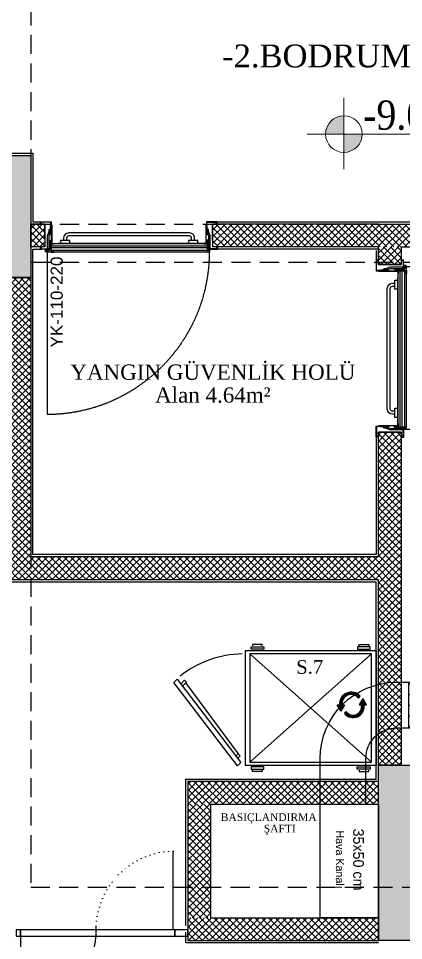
# Model space of a CAD drawing. Header units: millimetres. Extents: x -29311 to -3405, y 28913 to 42880.
# Drawn here: x -16569 to -16317, y 39848 to 40453 of the extents above; entities that cross this region are included whole.
import ezdxf
from ezdxf.enums import TextEntityAlignment as Align

# ---------------------------------------------------------------- set-up
doc = ezdxf.new("R2010")
doc.units = ezdxf.units.MM
doc.linetypes.add('ACAD_ISO07W100', pattern=[3, 0, -3])
doc.linetypes.add('HIDDEN', pattern=[0.375, 0.25, -0.125])
for name, color, linetype in [('1.2 mm sac', 7, 'Continuous'), ('A-BA', 1, 'Continuous'), ('A-BA-HIDDEN', 136, 'HIDDEN'), ('A-DOSEME-TARAMA', 251, 'Continuous'), ('A-DUVAR', 53, 'Continuous'), ('A-DUVAR-ALCIPAN', 9, 'Continuous'), ('A-DUVAR-TARAMA', 251, 'Continuous'), ('A-KAPI', 214, 'Continuous'), ('A-KAPI-AHSAP', 245, 'Continuous'), ('A-KAPI-AKSESUAR', 206, 'Continuous'), ('A-KAPI-METAL', 84, 'Continuous'), ('A-KAPI-PROFIL', 206, 'Continuous'), ('A-MERDIVEN', 125, 'Continuous'), ('A-MK-HVAC-TEMIZ', 140, 'Continuous'), ('A-SIVA-IC', 97, 'Continuous'), ('A-YALITIM-ISI', 251, 'BATTING'), ('A-YAZI', 136, 'Continuous'), ('level', 10, 'Continuous'), ('T-VANA', 2, 'Continuous'), ('yazı1', 7, 'Continuous')]:
    doc.layers.add(name, color=color, linetype=linetype)
for name, color, linetype, lineweight in [('acilis-yonu', 222, 'ACAD_ISO07W100', 15), ('GRC-Ekipman', 4, 'Continuous', 25), ('kot-plan', 93, 'Continuous', 20), ('tarama-betonarme', 252, 'Continuous', 13)]:
    doc.layers.add(name, color=color, linetype=linetype, lineweight=lineweight)
doc.styles.add('GEO- BAYRAKTAR FİNAL PROJE 140518$0$Standard', font='arial.ttf')
doc.styles.add('HA_SMART', font='')
doc.styles.add('malznot', font='times.ttf', dxfattribs={"width": 0.9})
doc.styles.get("Standard").update_dxf_attribs({"font": 'arial.ttf'})
doc.styles.add('YAZ', font='times.ttf', dxfattribs={"height": 0.12})
doc.styles.add('YAZ-50', font='times.ttf', dxfattribs={"width": 0.9})
doc.styles.get('HA_SMART').set_extended_font_data('Sakkal Majalla')
doc.linetypes.add('BATTING', pattern='A,0.00254,-2.54,[134,ltypeshp.shx,S=2.54,R=0,X=-2.54,Y=0],-5.08,[134,ltypeshp.shx,S=2.54,R=180,X=2.54,Y=0],-2.54', length=10.16254)
pattern_1 = [(45, (-65876.5643786979, 54657.0165711617), (-4.419417382415921, 4.419417382415921), []), (45, (-65872.14496132293, 54657.0165711617), (-4.419417382415921, 4.419417382415921), [7.8125, -1.5625, 0, -1.5625])]
pattern_2 = [(45, (-65876.5643786979, 58858.54602812051), (-2.209708691207957, 2.209708691207957), []), (135, (-65876.5643786979, 58858.54602812051), (-2.209708691207957, -2.209708691207957), [])]
pattern_3 = [(360, (-171.5160892261192, 853.8561361973235), (-1e-16, -0.5588000000000001), [0.4064, -0.1524]), (270, (-171.5160892261192, 853.8561361973235), (-0.5588000000000001, 0), [0.4064, -0.1524])]

# ---------------------------------------------------------------- blocks, each defined once
blk = doc.blocks.new('YANGIN KAPISI5')
at = {"color": 8, "linetype": 'HIDDEN'}
blk.add_lwpolyline([(83929.75272290962, 15624.23903811965), (84036.45752197698, 15624.23903811965, -0.4114384097281424), (83930.76472290479, 15517.5390381196, -0.002371067356934), (83929.75272290962, 15517.53423905231)], format="xyb", dxfattribs=at)
for radius in [1, 0.5, 0.4]:
    blk.add_circle((83929.22917999499, 15624.35903811964), radius)
at = {"linetype": 'ByBlock', "ltscale": 12}
blk.add_arc((83924.71326856165, 15621.67567459741), 0.0344747116547556, 104.5866254000189, 171.4164145744973, dxfattribs=at)
at = {"layer": '1.2 mm sac', "color": 0}
blk.add_line((83928.48917999498, 15621.70903811965), (83924.70458633098, 15621.70903811965), dxfattribs=at)
at = {"layer": 'A-DUVAR'}
for p, q in [((83926.72917999512, 15625.55903811972), (83911.72917999512, 15625.55903811965)), ((83911.72917999512, 15515.55903811972), (83926.72917999512, 15515.55903811972))]:
    blk.add_line(p, q, dxfattribs=at)
for points in [[(83921.72917999442, 15625.55903811964), (83911.72917999495, 15625.55903811964)], [(83921.72917999442, 15515.55903811965), (83911.72917999495, 15515.55903811965)]]:
    blk.add_lwpolyline(points, dxfattribs=at)
at = {"layer": 'A-DUVAR-ALCIPAN', "linetype": 'ByBlock', "ltscale": 12}
for p, q in [((83925.87917999498, 15621.50903811964), (83925.87917999498, 15519.20903811965)), ((83928.87917999508, 15621.50903811964), (83928.879179995, 15517.50903811962))]:
    blk.add_line(p, q, dxfattribs=at)
at = {"layer": 'A-KAPI-AKSESUAR', "ltscale": 12}
for points in [[(83922.52917999496, 15527.35903811962), (83920.92917999483, 15527.35903811962, -0.4142135623730969), (83917.52917999482, 15530.75903811964), (83917.52917999482, 15609.95903811958, -0.4142135623730951), (83920.92917999483, 15613.3590381196), (83922.52917999496, 15613.3590381196)], [(83922.52917999496, 15529.35903811963), (83920.92917999483, 15529.35903811963, -0.4142135623730959), (83919.5291799948, 15530.75903811964), (83919.5291799948, 15609.95903811958, -0.4142135623730951), (83920.92917999483, 15611.3590381196), (83922.52917999496, 15611.3590381196)]]:
    blk.add_lwpolyline(points, format="xyb", dxfattribs=at)
for points in [[(83924.52917999498, 15615.35903811958), (83924.52917999498, 15609.3590381196), (83922.52917999496, 15609.3590381196), (83922.52917999496, 15615.35903811958)], [(83924.52917999498, 15531.35903811962), (83924.52917999498, 15525.35903811963), (83922.52917999496, 15525.35903811963), (83922.52917999496, 15531.35903811962)]]:
    blk.add_lwpolyline(points, close=True, dxfattribs=at)
at = {"layer": 'A-KAPI-METAL'}
for p, q in [((83924.52917999499, 15621.77903811966), (83924.52917999499, 15601.52811836518)), ((83928.45183314732, 15621.85903811964), (83924.609179995, 15621.85903811964)), ((83924.67917999503, 15621.70903811965), (83930.07917999501, 15621.70903811965)), ((83924.67917999503, 15621.70903811965), (83924.67917999503, 15619.70903811962)), ((83924.67917999496, 15519.00903811964), (83924.67917999503, 15619.70903811962)), ((83924.67917999503, 15619.70903811962), (83924.87917999498, 15619.70903811962)), ((83924.87917999498, 15621.50903811964), (83929.879179995, 15621.50903811964)), ((83924.87917999498, 15619.70903811962), (83924.87917999498, 15621.50903811964)), ((83928.329179995, 15623.27903811965), (83928.329179995, 15621.91996378206)), ((83928.329179995, 15621.91996378206), (83928.479179995, 15621.91996378206)), ((83930.14917999502, 15623.35903811964), (83928.409179995, 15623.35903811964)), ((83930.07917999501, 15623.20903811962), (83928.479179995, 15623.20903811962)), ((83928.479179995, 15621.89903811964), (83928.479179995, 15623.20903811962)), ((83928.479179995, 15623.16280388455), (83928.62917999498, 15623.16280388455)), ((83928.62917999498, 15623.16280388455), (83928.62917999498, 15621.79636475926)), ((83930.07917999501, 15623.20903811962), (83928.87917999508, 15623.20903811962)), ((83929.879179995, 15619.70903811962), (83929.879179995, 15621.50903811964)), ((83929.879179995, 15619.70903811962), (83930.07917999501, 15619.70903811962)), ((83930.07917999501, 15517.50903811962), (83930.07917999501, 15623.20903811962)), ((83930.07917999501, 15621.70903811965), (83930.07917999501, 15619.70903811962)), ((83930.22917999497, 15517.43903811962), (83930.22917999497, 15623.27903811965)), ((83924.52917999498, 15518.93903811962), (83924.52917999499, 15616.99673882454)), ((83928.45183314732, 15518.85903811964), (83924.609179995, 15518.85903811964)), ((83924.67917999503, 15519.00903811964), (83924.67917999503, 15521.00903811962)), ((83924.87917999498, 15521.00903811962), (83924.67917999503, 15521.00903811962)), ((83924.67917999503, 15519.00903811964), (83930.07917999501, 15519.00903811964)), ((83924.87917999498, 15519.20903811965), (83924.87917999498, 15521.00903811962)), ((83924.87917999498, 15519.20903811965), (83929.879179995, 15519.20903811965)), ((83928.329179995, 15517.43903811962), (83928.329179995, 15518.79811245721)), ((83928.329179995, 15518.79811245721), (83928.479179995, 15518.79811245721)), ((83930.14917999502, 15517.35903811964), (83928.409179995, 15517.35903811964)), ((83928.479179995, 15518.81903811964), (83928.479179995, 15517.50903811962)), ((83928.479179995, 15517.55527235467), (83928.62917999498, 15517.55527235467)), ((83930.07917999501, 15517.50903811962), (83928.479179995, 15517.50903811962)), ((83928.62917999498, 15517.55527235467), (83928.62917999498, 15518.92171148001)), ((83928.879179995, 15517.50903811962), (83930.07917999501, 15517.50903811962)), ((83930.07917999501, 15521.00903811962), (83929.879179995, 15521.00903811962)), ((83929.879179995, 15521.00903811962), (83929.879179995, 15519.20903811965)), ((83930.07917999501, 15519.00903811964), (83930.07917999501, 15521.00903811962))]:
    blk.add_line(p, q, dxfattribs=at)
for points in [[(83910.22917999496, 15628.45903811963), (83910.22917999496, 15621.65903811964, 0.4142135623730951), (83910.32917999497, 15621.55903811964), (83918.32074403192, 15621.55903811964), (83918.32074403192, 15621.75903811962), (83910.47917999497, 15621.75903811964, -0.4142135623722708), (83910.42917999497, 15621.80903811962), (83910.42917999497, 15628.30903811964, -0.4142135623730951), (83910.47917999497, 15628.35903811963), (83911.47917999496, 15628.35903811963, -0.4142135623730951), (83911.52917999495, 15628.30903811964), (83911.52917999495, 15627.55903811964), (83911.72917999496, 15627.55903811964), (83911.72917999496, 15628.45903811963, 0.4142135623730951), (83911.62917999495, 15628.55903811964), (83910.32917999497, 15628.55903811964, 0.414213562373094)], [(83926.82917999501, 15628.55903811964, 0.4142135623730951), (83926.72917999499, 15628.45903811963), (83926.72917999499, 15627.55903811964), (83926.92917999504, 15627.55903811964), (83926.92917999504, 15628.30903811964, -0.4142135623730951), (83926.97917999497, 15628.35903811963), (83927.97917999497, 15628.35903811963, -0.4142135623730951), (83928.029179995, 15628.30903811964), (83928.029179995, 15622.90903811961, -0.4142135623730951), (83927.97917999497, 15622.85903811962), (83922.52917999496, 15622.85903811962, 0.4142135630664911), (83922.42917999497, 15622.73445018049), (83922.42917999497, 15621.45903811963, 0.4141538492969318), (83922.52915960725, 15621.35903812169), (83923.97917999495, 15621.35743542514), (83913.71811366129, 15621.35903811989), (83912.30465890173, 15621.35903811963), (83913.71811366129, 15621.35903811989), (83913.71811366129, 15621.55903811964), (83912.30465890173, 15621.55903811964, 1), (83912.30465890173, 15621.15903811962), (83924.004448734, 15621.15903811964, 0.9385834297121272), (83923.97917999495, 15621.55743542516), (83922.67917999499, 15621.55903811964, -0.4142135623730744), (83922.629179995, 15621.60903811962), (83922.62917999498, 15622.60515251321, -0.4142135580876706), (83922.67917999423, 15622.65903811961), (83928.12917999497, 15622.65903811965, 0.4142135623730951), (83928.22917999499, 15622.75903811964), (83928.22917999499, 15628.45903811963, 0.4142135623730951), (83928.12917999497, 15628.55903811964)], [(83910.22917999496, 15512.65903811964), (83910.22917999496, 15519.45903811963, -0.4142135623730951), (83910.32917999497, 15519.55903811963), (83918.32074403192, 15519.55903811963), (83918.32074403192, 15519.35903811966), (83910.47917999497, 15519.35903811962, 0.4142135623722708), (83910.42917999497, 15519.30903811963), (83910.42917999497, 15512.80903811964, 0.4142135623730951), (83910.47917999497, 15512.75903811964), (83911.47917999496, 15512.75903811964, 0.4142135623730951), (83911.52917999495, 15512.80903811964), (83911.52917999495, 15513.55903811964), (83911.72917999496, 15513.55903811964), (83911.72917999496, 15512.65903811964, -0.4142135623730951), (83911.62917999495, 15512.55903811964), (83910.32917999497, 15512.55903811964, -0.414213562373094)]]:
    blk.add_lwpolyline(points, format="xyb", close=True, dxfattribs=at)
for centre, radius, start, end in [((83924.609179995, 15621.77903811966), 0.08, 90, 180), ((83928.409179995, 15623.27903811965), 0.08, 90, 180), ((83928.43151094933, 15621.90227994695), 0.0477791519356333, 295.1719391064265, 356.1094781590514), ((83928.54774033513, 15621.79061553394), 0.0816423406992426, 267.7148258263045, 4.038091057959931), ((83930.14917999502, 15623.27903811965), 0.08, 0, 90), ((83924.60917999496, 15518.93903811962), 0.08, 180, 270), ((83928.409179995, 15517.43903811962), 0.08, 180, 270), ((83928.43151094933, 15518.81579629232), 0.0477791519356333, 3.890521840948548, 64.82806089357345), ((83928.54774033513, 15518.92746070532), 0.0816423406992426, 355.96190894204, 92.28517417369551), ((83930.14917999502, 15517.43903811962), 0.08, 270, 0)]:
    blk.add_arc(centre, radius, start, end, dxfattribs=at)
at = {"layer": 'A-KAPI-PROFIL'}
for points in [[(83912.9046589017, 15621.91226649099), (83912.9046589017, 15621.81226649102), (83914.47910414539, 15621.81226649102), (83915.83877177862, 15622.59727096504), (83918.21197685937, 15622.59727096504), (83918.21197685937, 15621.89727096506), (83918.31197685938, 15621.89727096506), (83918.31197685938, 15622.69727096504), (83915.81197685939, 15622.69727096504), (83914.45230922617, 15621.91226649099), (83912.9046589017, 15621.91226649099)], [(83912.9046589017, 15519.20580974828), (83912.9046589017, 15519.30580974826), (83914.47910414539, 15519.30580974826), (83915.83877177862, 15518.52080527424), (83918.21197685937, 15518.52080527424), (83918.21197685937, 15519.22080527422), (83918.31197685938, 15519.22080527422), (83918.31197685938, 15518.42080527423), (83915.81197685939, 15518.42080527423), (83914.45230922617, 15519.20580974828), (83912.9046589017, 15519.20580974828)]]:
    blk.add_lwpolyline(points, dxfattribs=at)
for points in [[(83919.32222490918, 15623.91226649099), (83916.27381548788, 15622.81226649102), (83915.21914669205, 15622.81226649102), (83915.21914669205, 15621.81226649102), (83916.44871816828, 15621.81226649102), (83919.66164702582, 15622.97163232897), (83928.029179995, 15622.97163232897), (83928.02917839716, 15623.91226649099)], [(83919.32222490918, 15517.20580974827), (83916.27381548788, 15518.30580974824), (83915.21914669205, 15518.30580974824), (83915.21914669205, 15519.30580974826), (83916.44871816828, 15519.30580974826), (83919.66164702582, 15518.14644391029), (83928.029179995, 15518.14644391029), (83928.02917839716, 15517.20580974827)]]:
    blk.add_lwpolyline(points, close=True, dxfattribs=at)
at = {"layer": 'A-KAPI-PROFIL', "color": 8}
for points in [[(83923.15332896585, 15621.58467828133, -0.4142135623730951), (83922.95332896581, 15621.78467828132), (83922.95332896581, 15622.43142378804, -0.4142135623625617), (83923.15332896585, 15622.63142378804), (83924.22917999492, 15622.63142378804, -0.4142135623667315), (83924.42917999493, 15622.43142378804), (83924.42917999494, 15621.03019256899, -0.4142135623779645), (83924.32917999497, 15620.93019256897), (83924.03107695452, 15620.93019256897, -1), (83924.03107695452, 15621.13019256898), (83924.17917999496, 15621.13019256897), (83924.17917999496, 15621.58467828134)], [(83923.15332896585, 15518.48527684251, -0.4142135623730951), (83922.95332896581, 15518.6852768425), (83922.95332896581, 15519.33202234923, -0.4142135623627848), (83923.15332896585, 15519.53202234922), (83924.17917999496, 15519.5320223492), (83924.17917999496, 15519.98650806156), (83924.03107695452, 15519.98650806156, -1), (83924.03107695452, 15520.18650806157), (83924.32917999494, 15520.18650806157, -0.4142135623957982), (83924.42917999494, 15520.08650806156), (83924.42917999497, 15518.95903811963), (83924.42917999493, 15518.68527684249, -0.4142135623481605), (83924.22917999492, 15518.48527684251)]]:
    blk.add_lwpolyline(points, format="xyb", close=True, dxfattribs=at)
at = {"layer": 'A-YALITIM-ISI', "linetype": 'BATTING', "ltscale": 0.001}
blk.add_line((83927.379179995, 15519.20903811965), (83927.379179995, 15621.50903811964), dxfattribs=at)
at = {"layer": 'DEFPOINTS', "linetype": 'ByBlock', "ltscale": 12}
for p, q in [((83911.72917999495, 15625.55903811964), (83926.729179995, 15625.55903811972)), ((83911.729179995, 15515.55903811964), (83926.72917999544, 15515.55903811972))]:
    blk.add_line(p, q, dxfattribs=at)
at = {"layer": 'level', "char_height": 8, "width": 13.98692588915583}
for s, insert, attachment_point, rotation in [('110-220', (83933.02716173441, 15621.8719831137), 9, 179.99999999999997), ('K-', (83987.65628610097, 15621.63556927715), 7, 180)]:
    blk.add_mtext(s, dxfattribs=dict(at, insert=insert, attachment_point=attachment_point, rotation=rotation))
blk = doc.blocks.new('KAPIYANGIN')
at = {"color": 8, "linetype": 'HIDDEN'}
blk.add_lwpolyline([(85085.64783953405, 20208.57188627676), (85192.35263860138, 20208.57188627676, 0.4114384097281424), (85086.65983952921, 20315.27188627682, 0.002371067356934), (85085.64783953405, 20315.27668534411)], format="xyb", dxfattribs=at)
for radius in [1, 0.5, 0.4]:
    blk.add_circle((85085.12429661941, 20208.45188627678), radius)
at = {"linetype": 'ByBlock', "ltscale": 12}
blk.add_arc((85080.60838518607, 20211.13524979901), 0.0344747116547556, 188.5835854255376, 255.4133746000063, dxfattribs=at)
at = {"layer": '1.2 mm sac', "color": 0}
blk.add_line((85084.38429661942, 20211.10188627676), (85080.59970295543, 20211.10188627676), dxfattribs=at)
at = {"layer": 'A-DUVAR'}
for points in [[(85077.62429661884, 20317.25188627677), (85067.62429661937, 20317.25188627677)], [(85077.62429661884, 20207.25188627677), (85067.62429661937, 20207.25188627677)]]:
    blk.add_lwpolyline(points, dxfattribs=at)
at = {"layer": 'A-DUVAR-ALCIPAN', "linetype": 'ByBlock', "ltscale": 12}
for p, q in [((85081.77429661942, 20211.30188627677), (85081.77429661942, 20313.60188627676)), ((85084.77429661951, 20211.30188627677), (85084.77429661942, 20315.30188627679))]:
    blk.add_line(p, q, dxfattribs=at)
at = {"layer": 'A-KAPI-AKSESUAR', "ltscale": 12}
for points in [[(85080.42429661939, 20301.45188627679), (85080.42429661939, 20307.45188627678), (85078.42429661937, 20307.45188627678), (85078.42429661937, 20301.45188627679)], [(85080.42429661939, 20217.45188627682), (85080.42429661939, 20223.45188627681), (85078.42429661937, 20223.45188627681), (85078.42429661937, 20217.45188627682)]]:
    blk.add_lwpolyline(points, close=True, dxfattribs=at)
for points in [[(85078.42429661937, 20305.4518862768), (85076.82429661923, 20305.4518862768, 0.4142135623730969), (85073.42429661923, 20302.05188627677), (85073.42429661923, 20222.85188627683, 0.4142135623730951), (85076.82429661923, 20219.45188627681), (85078.42429661937, 20219.45188627681)], [(85078.42429661937, 20303.45188627678), (85076.82429661923, 20303.45188627678, 0.4142135623730959), (85075.42429661923, 20302.05188627677), (85075.42429661923, 20222.85188627683, 0.4142135623730951), (85076.82429661923, 20221.45188627681), (85078.42429661937, 20221.45188627681)]]:
    blk.add_lwpolyline(points, format="xyb", dxfattribs=at)
at = {"layer": 'A-KAPI-METAL'}
for p, q in [((85080.42429661939, 20313.87188627679), (85080.42429661941, 20215.81418557186)), ((85084.34694977175, 20313.95188627676), (85080.50429661943, 20313.95188627676)), ((85080.57429661944, 20313.80188627677), (85085.97429661942, 20313.80188627677)), ((85080.57429661944, 20313.80188627677), (85080.57429661944, 20311.80188627679)), ((85080.57429661941, 20313.80188627677), (85080.57429661944, 20213.10188627679)), ((85080.77429661942, 20313.60188627676), (85085.77429661942, 20313.60188627676)), ((85080.77429661942, 20313.60188627676), (85080.77429661942, 20311.80188627679)), ((85084.22429661942, 20315.37188627679), (85084.22429661942, 20314.01281193921)), ((85084.22429661942, 20314.01281193921), (85084.37429661943, 20314.01281193921)), ((85086.04429661942, 20315.45188627676), (85084.30429661942, 20315.45188627676)), ((85084.37429661943, 20313.99188627676), (85084.37429661943, 20315.30188627679)), ((85085.97429661942, 20315.30188627679), (85084.37429661943, 20315.30188627679)), ((85084.37429661943, 20315.25565204173), (85084.52429661942, 20315.25565204173)), ((85084.52429661942, 20315.25565204173), (85084.52429661942, 20313.88921291641)), ((85084.77429661942, 20315.30188627679), (85085.97429661942, 20315.30188627679)), ((85085.77429661942, 20311.80188627679), (85085.77429661942, 20313.60188627676)), ((85085.97429661942, 20315.30188627679), (85085.97429661942, 20209.60188627679)), ((85085.97429661942, 20313.80188627677), (85085.97429661942, 20311.80188627679)), ((85086.12429661941, 20315.37188627679), (85086.12429661941, 20209.53188627677)), ((85080.77429661942, 20311.80188627679), (85080.57429661944, 20311.80188627679)), ((85085.97429661942, 20311.80188627679), (85085.77429661942, 20311.80188627679)), ((85080.42429661941, 20211.03188627674), (85080.42429661941, 20231.28280603124)), ((85084.34694977175, 20210.95188627676), (85080.50429661943, 20210.95188627676)), ((85080.57429661944, 20213.10188627679), (85080.77429661942, 20213.10188627679)), ((85080.57429661944, 20211.10188627676), (85080.57429661944, 20213.10188627679)), ((85080.57429661944, 20211.10188627676), (85085.97429661942, 20211.10188627676)), ((85080.77429661942, 20213.10188627679), (85080.77429661942, 20211.30188627677)), ((85080.77429661942, 20211.30188627677), (85085.77429661942, 20211.30188627677)), ((85084.22429661942, 20209.53188627677), (85084.22429661942, 20210.89096061435)), ((85084.22429661942, 20210.89096061435), (85084.37429661943, 20210.89096061435)), ((85084.37429661943, 20210.91188627677), (85084.37429661943, 20209.60188627679)), ((85084.52429661942, 20209.64812051187), (85084.52429661942, 20211.01455963715)), ((85085.77429661942, 20213.10188627679), (85085.97429661942, 20213.10188627679)), ((85085.77429661942, 20213.10188627679), (85085.77429661942, 20211.30188627677)), ((85085.97429661942, 20211.10188627676), (85085.97429661942, 20213.10188627679)), ((85086.04429661942, 20209.45188627679), (85084.30429661942, 20209.45188627679)), ((85084.37429661943, 20209.64812051187), (85084.52429661942, 20209.64812051187)), ((85085.97429661942, 20209.60188627679), (85084.37429661943, 20209.60188627679)), ((85085.97429661942, 20209.60188627679), (85084.77429661951, 20209.60188627679))]:
    blk.add_line(p, q, dxfattribs=at)
for points in [[(85066.12429661938, 20320.15188627676), (85066.12429661938, 20313.35188627679, 0.4142135623730951), (85066.22429661939, 20313.25188627678), (85074.21586065633, 20313.25188627678), (85074.21586065633, 20313.45188627675), (85066.37429661938, 20313.4518862768, -0.4142135623722708), (85066.32429661938, 20313.5018862768), (85066.32429661938, 20320.00188627677, -0.4142135623730951), (85066.37429661938, 20320.05188627676), (85067.37429661938, 20320.05188627676, -0.4142135623730951), (85067.42429661937, 20320.00188627677), (85067.42429661937, 20319.25188627677), (85067.62429661938, 20319.25188627677), (85067.62429661938, 20320.15188627676, 0.4142135623730951), (85067.5242966194, 20320.25188627677), (85066.22429661939, 20320.25188627677, 0.414213562373094)], [(85082.72429661942, 20320.65188627676, 0.4142135623730951), (85082.62429661941, 20320.55188627676), (85082.62429661941, 20319.65188627676), (85082.82429661944, 20319.65188627676), (85082.82429661944, 20320.40188627676, -0.4142135623730951), (85082.87429661941, 20320.45188627675), (85083.87429661943, 20320.45188627675, -0.4142135623730951), (85083.92429661943, 20320.40188627676), (85083.92429661943, 20314.60188627674, -0.4142135623730951), (85083.87429661943, 20314.55188627676), (85078.32429661942, 20314.55188627676, 0.4142135630664911), (85078.22429661942, 20314.42729833765), (85078.22429661937, 20313.15188627676, 0.4141538492969318), (85078.32427623165, 20313.05188627884), (85079.87429661938, 20313.05028358228), (85069.61323028571, 20313.05188627702), (85068.19977552614, 20313.05188627676), (85069.61323028571, 20313.05188627702), (85069.61323028571, 20313.25188627678), (85068.19977552614, 20313.25188627678, 1), (85068.19977552614, 20312.85188627675), (85079.89956535847, 20312.85188627677, 0.9385834297121272), (85079.87429661938, 20313.25028358229), (85078.47429661942, 20313.25188627678, -0.4142135623730744), (85078.42429661943, 20313.30188627677), (85078.42429661937, 20314.29800067037, -0.4142135580876706), (85078.47429661866, 20314.35188627674), (85084.02429661942, 20314.35188627679, 0.4142135623730951), (85084.12429661941, 20314.45188627678), (85084.12429661941, 20320.55188627676, 0.4142135623730951), (85084.02429661942, 20320.65188627676)], [(85066.12429661938, 20204.35188627679), (85066.12429661938, 20211.15188627676, -0.4142135623730951), (85066.22429661939, 20211.25188627677), (85074.21586065633, 20211.25188627677), (85074.21586065633, 20211.05188627679), (85066.37429661938, 20211.05188627676, 0.4142135623722708), (85066.32429661938, 20211.00188627678), (85066.32429661938, 20204.50188627677, 0.4142135623730951), (85066.37429661938, 20204.45188627678), (85067.37429661938, 20204.45188627678, 0.4142135623730951), (85067.42429661937, 20204.50188627677), (85067.42429661937, 20205.25188627677), (85067.62429661938, 20205.25188627677), (85067.62429661938, 20204.35188627679, -0.4142135623730951), (85067.5242966194, 20204.25188627677), (85066.22429661939, 20204.25188627677, -0.414213562373094)], [(85082.72429661942, 20204.25188627677, -0.4142135623730951), (85082.62429661941, 20204.35188627679), (85082.62429661941, 20205.25188627677), (85082.82429661944, 20205.25188627677), (85082.82429661944, 20204.50188627677, 0.4142135623730951), (85082.87429661941, 20204.45188627678), (85083.87429661943, 20204.45188627678, 0.4142135623730951), (85083.92429661943, 20204.50188627677), (85083.92429661943, 20209.90188627681, 0.4142135623730951), (85083.87429661943, 20209.95188627679), (85078.42429661937, 20209.95188627679, -0.4142135630664911), (85078.32429661942, 20210.07647421591), (85078.32429661942, 20211.35188627679, -0.4141538492969318), (85078.42427623169, 20211.45188627473), (85079.87429661938, 20211.45348897127), (85069.61323028571, 20211.45188627652), (85068.19977552614, 20211.45188627679), (85069.61323028571, 20211.45188627652), (85069.61323028571, 20211.25188627677), (85068.19977552614, 20211.25188627677, -1), (85068.19977552614, 20211.65188627679), (85079.89956535843, 20211.65188627676, -0.9385834297121272), (85079.87429661938, 20211.25348897125), (85078.57429661941, 20211.25188627677, 0.4142135623730744), (85078.52429661942, 20211.20188627679), (85078.52429661942, 20210.20577188318, 0.4142135580876706), (85078.57429661864, 20210.15188627681), (85084.02429661942, 20210.15188627676, -0.4142135623730951), (85084.12429661941, 20210.05188627676), (85084.12429661941, 20204.35188627679, -0.4142135623730951), (85084.02429661942, 20204.25188627677)]]:
    blk.add_lwpolyline(points, format="xyb", close=True, dxfattribs=at)
for centre, radius, start, end in [((85080.5042966194, 20313.87188627679), 0.08, 90, 180), ((85084.30429661942, 20315.37188627679), 0.08, 90, 180), ((85084.32662757376, 20313.99512810409), 0.0477791519356333, 295.1719391064028, 356.1094781590541), ((85084.44285695955, 20313.8834636911), 0.0816423406992426, 267.7148258263045, 4.038091057983784), ((85086.04429661942, 20315.37188627679), 0.08, 0, 90), ((85080.50429661943, 20211.03188627674), 0.08, 180, 270), ((85084.32662757376, 20210.90864444947), 0.0477791519356333, 3.890521840945897, 64.82806089359704), ((85084.44285695955, 20211.02030886246), 0.0816423406992426, 355.9619089420162, 92.28517417369551), ((85084.30429661942, 20209.53188627677), 0.08, 180, 270), ((85086.04429661942, 20209.53188627677), 0.08, 270, 0)]:
    blk.add_arc(centre, radius, start, end, dxfattribs=at)
at = {"layer": 'A-KAPI-PROFIL'}
for points in [[(85068.79977552612, 20313.60511464814), (85068.79977552612, 20313.50511464815), (85070.37422076982, 20313.50511464815), (85071.73388840308, 20314.29011912217), (85074.1070934838, 20314.29011912217), (85074.1070934838, 20313.59011912218), (85074.20709348383, 20313.59011912218), (85074.20709348383, 20314.39011912219), (85071.70709348381, 20314.39011912219), (85070.34742585059, 20313.60511464814), (85068.79977552612, 20313.60511464814)], [(85068.79977552612, 20210.89865790543), (85068.79977552612, 20210.99865790539), (85070.37422076982, 20210.99865790539), (85071.73388840308, 20210.21365343137), (85074.1070934838, 20210.21365343137), (85074.1070934838, 20210.91365343135), (85074.20709348383, 20210.91365343135), (85074.20709348383, 20210.11365343138), (85071.70709348381, 20210.11365343138), (85070.34742585059, 20210.89865790543), (85068.79977552612, 20210.89865790543)]]:
    blk.add_lwpolyline(points, dxfattribs=at)
for points in [[(85075.2173415336, 20315.60511464814), (85072.1689321123, 20314.50511464816), (85071.11426331647, 20314.50511464816), (85071.11426331647, 20313.50511464815), (85072.3438347927, 20313.50511464815), (85075.55676365024, 20314.66448048611), (85083.92429661943, 20314.66448048611), (85083.92429502157, 20315.60511464814)], [(85075.2173415336, 20208.89865790543), (85072.1689321123, 20209.99865790539), (85071.11426331647, 20209.99865790539), (85071.11426331647, 20210.99865790539), (85072.3438347927, 20210.99865790539), (85075.55676365024, 20209.83929206745), (85083.92429661943, 20209.83929206745), (85083.92429502157, 20208.89865790543)]]:
    blk.add_lwpolyline(points, close=True, dxfattribs=at)
at = {"layer": 'A-KAPI-PROFIL', "color": 8}
for points in [[(85079.04844559028, 20314.3256475539, 0.4142135623730951), (85078.84844559028, 20314.12564755392), (85078.84844559028, 20313.47890204719, 0.4142135623627848), (85079.04844559028, 20313.27890204719), (85080.07429661938, 20313.27890204721), (85080.07429661938, 20312.82441633485), (85079.92619357894, 20312.82441633485, 1), (85079.92619357894, 20312.62441633485), (85080.22429661936, 20312.62441633485, 0.4142135623957982), (85080.32429661936, 20312.72441633486), (85080.32429661938, 20313.85188627679), (85080.32429661936, 20314.12564755392, 0.4142135623481605), (85080.12429661932, 20314.3256475539)], [(85079.04844559028, 20211.22624611509, 0.4142135623730951), (85078.84844559028, 20211.02624611509), (85078.84844559028, 20210.37950060838, 0.4142135623625617), (85079.04844559028, 20210.17950060838), (85080.12429661932, 20210.17950060838, 0.4142135623667315), (85080.32429661936, 20210.37950060838), (85080.32429661936, 20211.78073182742, 0.4142135623779645), (85080.22429661937, 20211.88073182744), (85079.92619357894, 20211.88073182744, 1), (85079.92619357894, 20211.68073182743), (85080.07429661938, 20211.68073182745), (85080.07429661938, 20211.22624611507)]]:
    blk.add_lwpolyline(points, format="xyb", close=True, dxfattribs=at)
at = {"layer": 'A-YALITIM-ISI', "linetype": 'BATTING', "ltscale": 0.001}
blk.add_line((85083.27429661942, 20313.60188627676), (85083.27429661942, 20211.30188627677), dxfattribs=at)
at = {"layer": 'DEFPOINTS', "linetype": 'ByBlock', "ltscale": 12}
for p, q in [((85067.62429661943, 20317.25188627677), (85082.62429661986, 20317.2518862767)), ((85067.62429661937, 20207.25188627677), (85082.62429661943, 20207.2518862767))]:
    blk.add_line(p, q, dxfattribs=at)
at = {"layer": 'level', "insert": (85088.92227835883, 20210.93894128272), "char_height": 8, "width": 57.53617058781674, "attachment_point": 3, "rotation": 180.00000000000003}
blk.add_mtext('YK-110-220', dxfattribs=at)
blk = doc.blocks.new('METİKET')
at = {"layer": 'yazı1', "linetype": 'ByBlock', "style": 'HA_SMART'}
for tag, height, p in [('MAHALADI', 20, (13369.8581146319, 684.6307624234468)), ('ALAN', 15, (13369.8581146319, 652.2306944070588))]:
    blk.add_attdef(tag, text='', height=height, dxfattribs=at).set_placement(p, align=Align.CENTER)
blk = doc.blocks.new('Y.BASINÇLANDIRMA')
at = {"layer": 'A-MK-HVAC-TEMIZ'}
for p, q in [((9375.205411104631, -17434.27684734635), (9364.257464126667, -17430.86281216908)), ((9364.257464126667, -17430.86281216908), (9368.582511058004, -17434.27684734635)), ((9341.902750539173, -17434.27684734635), (9368.582511058004, -17434.27684734635)), ((9375.205411104631, -17434.27684734635), (9364.257464126667, -17437.69088252361)), ((9364.257464126667, -17437.69088252361), (9368.582511058004, -17434.27684734635)), ((9375.205411104631, -17441.27684734634), (9364.257464126667, -17437.86281216908)), ((9364.257464126667, -17437.86281216908), (9368.582511058004, -17441.27684734634)), ((9341.902750539173, -17441.27684734634), (9368.582511058004, -17441.27684734634)), ((9375.205411104631, -17441.27684734634), (9364.257464126667, -17444.69088252361)), ((9364.257464126667, -17444.69088252361), (9368.582511058004, -17441.27684734634)), ((9375.205411104631, -17448.27684734635), (9364.257464126667, -17444.86281216908)), ((9364.257464126667, -17444.86281216908), (9368.582511058004, -17448.27684734635)), ((9341.902750539173, -17448.27684734635), (9368.582511058004, -17448.27684734635)), ((9375.205411104631, -17448.27684734635), (9364.257464126667, -17451.69088252361)), ((9364.257464126667, -17451.69088252361), (9368.582511058004, -17448.27684734635)), ((9341.902750539173, -17455.27684734635), (9368.582511058004, -17455.27684734635)), ((9375.205411104631, -17455.27684734635), (9364.257464126667, -17451.86281216908)), ((9364.257464126667, -17451.86281216908), (9368.582511058004, -17455.27684734635)), ((9375.205411104631, -17455.27684734635), (9364.257464126667, -17458.69088252361)), ((9364.257464126667, -17458.69088252361), (9368.582511058004, -17455.27684734635)), ((9341.902750539173, -17462.27684734634), (9368.582511058004, -17462.27684734634)), ((9375.205411104631, -17462.27684734634), (9364.257464126667, -17458.86281216908)), ((9364.257464126667, -17458.86281216908), (9368.582511058004, -17462.27684734634)), ((9375.205411104631, -17462.27684734634), (9364.257464126667, -17465.69088252361)), ((9364.257464126667, -17465.69088252361), (9368.582511058004, -17462.27684734634))]:
    blk.add_line(p, q, dxfattribs=at)
for points in [[(9283.684522592885, -17513.27684734649), (9283.684522592885, -17483.27684734642, -0.414213562371987), (9333.684522592697, -17433.27684734641), (9353.68452259424, -17433.27684734633)], [(9313.684522592885, -17513.27684734649), (9313.684522592885, -17483.27684734642, -0.4142135623720295), (9333.684522592812, -17463.27684734642), (9353.684522594354, -17463.27684734634)]]:
    blk.add_lwpolyline(points, format="xyb", dxfattribs=at)
for points in [[(9341.902750539173, -17433.27684734636), (9353.684522594354, -17433.27684734636), (9353.684522594354, -17463.27684734634), (9341.902750539173, -17463.27684734634)], [(9321.90275053875, -17587.72782990191), (9283.684522592885, -17587.72782990191), (9283.684522592885, -17513.27684734649), (9321.90275053875, -17513.27684734649)]]:
    blk.add_lwpolyline(points, close=True, dxfattribs=at)
at = {"layer": 'A-MK-HVAC-TEMIZ', "lineweight": 30}
ref = blk.add_blockref('METİKET', (9065.713162395305, -22228.26392211844), dxfattribs=dict(at, xscale=-0.35, yscale=0.35, zscale=0.35, rotation=270))
ref.add_attrib('MAHALADI', '35x50 cm', dxfattribs={"layer": 'yazı1', "linetype": 'ByBlock', "height": 7, "rotation": 270, "style": 'HA_SMART'}).set_placement((9305.333929243512, -17549.57358199728), align=Align.CENTER)
ref.add_attrib('ALAN', ' Hava Kanalı', dxfattribs={"layer": 'yazı1', "linetype": 'ByBlock', "height": 5.25, "rotation": 270, "style": 'HA_SMART'}).set_placement((9293.993905437776, -17548.62358199727), align=Align.CENTER)
at = {"layer": 'A-MK-HVAC-TEMIZ', "lineweight": 30, "style": 'GEO- BAYRAKTAR FİNAL PROJE 140518$0$Standard'}
blk.add_text('1.750m3/h 50Pa Basınçlandırma', height=8, dxfattribs=at).set_placement((9383.33571305078, -17451.90682173189))
blk = doc.blocks.new('A$C1D5157F6')
at = {"layer": 'A-DUVAR-TARAMA'}
h = blk.add_hatch(dxfattribs=at)
h.set_pattern_fill('ANSI37', color=256)
h.set_pattern_definition([(45, (8509.79660212841, 55116.42820535767), (-2.245064030267287, 2.245064030267287), []), (135, (8509.79660212841, 55116.42820535767), (-2.245064030267287, -2.245064030267287), [])])
h.paths.add_polyline_path([(-124.9999999999563, -10.54901744031303), (-124.9999999999563, -25.54901744027666), (-1.45519e-11, -25.54901744027666), (0, -10.54901744034941)])
h = blk.add_hatch(dxfattribs=at)
h.set_pattern_fill('ANSI37', color=256, angle=-90.00000000000001)
h.set_pattern_definition([(315, (55016.97722279804, -8609.79660212424), (2.245064030267287, 2.245064030267287), []), (44.99999999999999, (55016.97722279804, -8609.79660212424), (-2.245064030267287, 2.245064030267287), [])])
h.paths.add_polyline_path([(-110, -25.56229573197561), (-124.9999999999563, -25.56229573197561), (-124.9999999999272, -99.99999999580177), (-110, -99.99999999581631)])
h = blk.add_hatch(dxfattribs=at)
h.set_pattern_fill('ANSI37', color=256)
h.set_pattern_definition([(45, (8509.796602128423, 55111.97722280194), (-2.245064030267287, 2.245064030267287), []), (135, (8509.796602128423, 55111.97722280194), (-2.245064030267287, -2.245064030267287), [])])
h.paths.add_polyline_path([(-124.9999999999709, -99.9999999958127), (-4.36557e-11, -99.99999999569263), (0, -114.999999996231), (-124.9999999999854, -114.9999999952306)])
blk.add_line((-4.36557e-11, -99.99999999569263), (0, -114.999999996231))
blk.add_lwpolyline([(-4.36557e-11, -99.99999999569263), (0, -114.999999996231)])
at = {"layer": 'A-DUVAR'}
blk.add_line((-109.9999999999854, -99.99999999581631), (-4.36557e-11, -99.99999999569263), dxfattribs=at)
blk.add_lwpolyline([(-110, -99.99999999581631), (-110, -25.54901744027666), (-1.45519e-11, -25.54901744027666), (0, -10.54901744034941), (-124.9999999999563, -10.54901744031303), (-124.9999999999854, -114.999999995096), (0, -114.999999996231)], dxfattribs=at)
at = {"layer": 'T-VANA', "lineweight": 30}
blk.add_blockref('Y.BASINÇLANDIRMA', (-9321.902750538735, 17487.72782990621), dxfattribs=at)
at = {"layer": 'A-YAZI', "insert": (-119.2884652068751, -31.5330804070436), "char_height": 5, "width": 87.9708629801067, "attachment_point": 1, "line_spacing_factor": 0.9, "style": 'YAZ'}
blk.add_mtext('\\pi-4.17607,l20,t30.82393;BASIÇLANDIRMA \\P\\pi24.05032,t44.05032;ŞAFTI', dxfattribs=at)
blk = doc.blocks.new('sıcak banket a. gn 2-1 11 5')
h = blk.add_hatch()
h.set_pattern_fill('ANGLE', color=23, scale=0.08, style=0)
h.set_pattern_definition(pattern_3)
edge = h.paths.add_edge_path()
edge.add_line((35.36888156202622, -22.5393985643077), (35.36888156202622, -24.13939856430807))
edge.add_ellipse((34.90585451602238, -16.34685949890627), major_axis=(5.519875865050897, 5.519875865050897), ratio=0.9999999999998872, start_angle=87.01296561517859, end_angle=228.4004756552082, ccw=False)
edge.add_line((29.68111879564822, -10.54684262105183), (31.03678929213493, -11.509069898093))
edge.add_ellipse((34.90708128614642, -16.35490237940939), major_axis=(4.385273797372311, 4.385273797372311), ratio=0.9999999999997801, start_angle=83.61382491628162, end_angle=229.2703873723542)
h.paths.add_polyline_path([(35.36888156202622, -20.81086077015971), (39.5469588253909, -23.22307480285963), (35.36888156202622, -25.63528883555774)])
h = blk.add_hatch()
h.set_pattern_fill('ANGLE', color=23, scale=0.08, style=0)
h.set_pattern_definition(pattern_3)
edge = h.paths.add_edge_path()
edge.add_ellipse((36.6753667097364, -15.13610678710211), major_axis=(3.926280879098405, 3.926280879098405), ratio=0.999999999999866, start_angle=260.879958972043, end_angle=418.6088662258044)
edge.add_line((35.36888156202622, -9.73939856430843), (35.36888156202622, -8.139398564308067))
edge.add_ellipse((36.70123398977739, -15.14540608474453), major_axis=(-5.042782186855692, 5.042782186855692), ratio=0.9999999999999284, start_angle=171.7161694729125, end_angle=325.7675253810813, ccw=False)
edge.add_line((40.96485362088424, -20.86212297552811), (39.92968420240503, -19.63508230826846))
h.paths.add_polyline_path([(31.19080429866154, -8.823074802858171), (35.36888156202622, -6.410860770158251), (35.36888156202622, -11.23528883555627)])
at = {"lineweight": -2}
for p, q in [((0, 0), (-0.0400003599061165, -85.9899211812517)), ((0, 0), (75.0627048092574, -0.0321528562271851)), ((75.06270480924285, -86.02207403748068), (75.0627048092574, -0.0321528562271851)), ((-0.0400003599061165, -85.9899211812517), (75.0627048092574, -86.02207403748068))]:
    blk.add_line(p, q, dxfattribs=at)
at = {"color": 251, "lineweight": -2}
for p, q in [((-4.115646477352128, -11.2065728359812), (-4.112080937949938, -4.87869576396042)), ((-4.112080937949938, -4.87869576396042), (-3.300723248365101, -4.879152935896854)), ((-2.65110501728486, -3.905965016123444), (-2.655859101025271, -12.34318985551908)), ((-1.028307216547545, -3.906879406435108), (-2.65110501728486, -3.905965016123444)), ((-1.033061300302505, -12.34410424583075), (-1.028307216547545, -3.906879406435108)), ((76.02656227878468, -12.37738229656679), (76.03131636252509, -3.940157457171154)), ((76.03131636252509, -3.940157457171154), (77.65411416324787, -3.941071847480998)), ((77.65411416324787, -3.941071847480998), (77.64936007950746, -12.37829668687846)), ((79.11399295648151, -4.915448395706333), (78.30263526688212, -4.914991223771722)), ((79.11042741709389, -11.24332546772712), (79.11399295648151, -4.915448395706333)), ((-3.304288787752737, -11.20703000791582), (-4.115646477352128, -11.2065728359812)), ((78.2990697274945, -11.2428682957925), (79.11042741709389, -11.24332546772712)), ((-2.655859101025271, -12.34318985551908), (-1.033061300302505, -12.34410424583075)), ((77.64936007950746, -12.37829668687846), (76.02656227878468, -12.37738229656679)), ((-4.143015197187194, -74.77871741449782), (-4.146580736574832, -81.10659448651856)), ((-3.331657507587805, -74.77917458643242), (-4.143015197187194, -74.77871741449782)), ((-2.686701943370279, -82.08097103474392), (-2.681947859629872, -73.64374619534647)), ((-2.681947859629872, -73.64374619534647), (-1.059150058907107, -73.64466058565812)), ((-1.059150058907107, -73.64466058565812), (-1.063904142647515, -82.08188542505377)), ((76.0004735201801, -73.677938636396), (75.99571943643969, -82.11516347579163)), ((77.62327132090286, -73.67885302670582), (76.0004735201801, -73.677938636396)), ((77.61851723716245, -82.1160778661033), (77.62327132090286, -73.67885302670582)), ((78.27170100765943, -74.81501287431092), (79.08305869725882, -74.8154700462437)), ((79.08305869725882, -74.8154700462437), (79.07949315785663, -81.14334711826449)), ((-4.146580736574832, -81.10659448651856), (-3.335223046975444, -81.1070516584532)), ((-1.063904142647515, -82.08188542505377), (-2.686701943370279, -82.08097103474392)), ((75.99571943643969, -82.11516347579163), (77.61851723716245, -82.1160778661033)), ((79.07949315785663, -81.14334711826449), (78.2681354682718, -81.14288994632989)), ((18.54458646656712, -130.6539471982942), (73.35168538524886, -88.88830396959021)), ((21.19233570038341, -125.0383637138002), (67.60615840967512, -90.48417583585977)), ((67.60615840967512, -90.48417583585977), (68.86911593211697, -89.22264077748513)), ((69.18427448879811, -92.06407134504293), (67.60615840967512, -90.48417583585977)), ((68.86911593211697, -89.22264077748513), (70.61686952704622, -90.97236507998603)), ((73.34411104915488, -88.88072109292261), (75.53031924345123, -91.06939438128937)), ((75.53031924345123, -91.06939438128937), (20.72322032475495, -132.8350376099915)), ((19.35076911385113, -125.720637288161), (20.61372663629299, -124.4591022297845)), ((21.80030388197338, -128.1729340684542), (19.35076911385113, -125.720637288161)), ((20.61372663629299, -124.4591022297845), (23.23289892023604, -127.0812278033973)), ((20.72322032475495, -132.8350376099915), (18.54458646656712, -130.6539471982942))]:
    blk.add_line(p, q, dxfattribs=at)
at = {"linetype": 'ByBlock'}
for p, q in [((2.00202293744951, -2.996094771477147), (1.965397696316358, -82.99608445259582)), ((1.965397696316358, -82.99608445259582), (73.00201452359033, -3.025958429627279)), ((73.00201452359033, -3.025958429627279), (2.00202293744951, -2.996094771477147)), ((72.9653892824572, -83.02594811074779), (2.00202293744951, -2.996094771477147)), ((72.9653892824572, -83.02594811074779), (73.00201452359033, -3.025958429627279)), ((1.965397696316358, -82.99608445259582), (72.9653892824572, -83.02594811074779))]:
    blk.add_line(p, q, dxfattribs=at)
at = {"color": 23}
for p, q in [((31.03678929214948, -11.509069898093), (29.68111879564822, -10.54684262105183)), ((39.92968420240503, -19.63508230826846), (40.96485362088424, -20.86212297552629))]:
    blk.add_line(p, q, dxfattribs=at)
for points in [[(31.19080429866154, -8.823074802858171), (35.36888156202622, -11.23528883555627), (35.36888156202622, -6.41086077016007)], [(39.5469588253909, -23.22307480285963), (35.36888156202622, -25.63528883555774), (35.36888156202622, -20.81086077015971)]]:
    blk.add_lwpolyline(points, close=True, dxfattribs=at)
for centre, radius, start, end in [((34.90585451602238, -16.34685949890627), 7.806283310970451, 132.0129656148675, 273.4004756553546), ((34.90708128614642, -16.35490237940939), 6.201713678962622, 128.6138249158188, 274.2703873727088), ((36.70123398977739, -15.14540608474453), 7.131570960744617, 306.7161694728177, 100.767525381254), ((36.6753667097364, -15.13610678710211), 5.552599668906809, 305.8799589721378, 103.6088662256689)]:
    blk.add_arc(centre, radius, start, end, dxfattribs=at)
at = {"color": 251}
blk.add_arc((70.6879697007098, -86.44209528693321), 68.72045120457139, 181.224431704946, 217.9942786231579, dxfattribs=at)
blk = doc.blocks.new('2. bodrum kat kirişileri')
at = {"layer": 'A-BA-HIDDEN', "ltscale": 50}
for points in [[(1056.631931985743, -21294.55837254525), (1056.631931985743, -22509.93548632237)], [(1057.128500968087, -22074.93548632184), (1415.358478417896, -22074.93548632212)], [(1057.128500968087, -22099.93548632184), (1415.358478417926, -22099.93548632211)], [(1056.631931985743, -22509.93548632237), (1806.631931985743, -22509.93548632237)]]:
    blk.add_lwpolyline(points, dxfattribs=at)

msp = doc.modelspace()

# ---------------------------------------------------------------- hatches: boundary and pattern name
at = {"layer": 'A-DOSEME-TARAMA'}
h = msp.add_hatch(dxfattribs=at)
h.set_pattern_fill('NET', color=256, angle=45)
h.set_pattern_definition([(45, (-100244.73862898, 24665.63121763996), (-2.245064030267287, 2.245064030267287), []), (135, (-100244.73862898, 24665.63121763996), (-2.245064030267287, -2.245064030267287), [])])
h.paths.add_polyline_path([(-16561.2394264327, 40302.76813137181), (-16551.8369351124, 40302.76813137181), (-16551.8369351124, 40317.76813137018), (-16561.2394264327, 40317.76813137018)])
at = {"layer": 'A-DUVAR-TARAMA'}
h = msp.add_hatch(dxfattribs=at)
h.set_pattern_fill('ANSI37', color=256, scale=25, style=0)
h.set_pattern_definition(pattern_2)
h.paths.add_polyline_path([(-16441.8369351124, 40317.76813137181), (-16441.8369351124, 40302.76813137425), (-16203.00944898296, 40302.76813137425), (-16203.00944898296, 40317.76813137181)])
h = msp.add_hatch(dxfattribs=at)
h.set_pattern_fill('ANSI37', color=256, style=0)
h.set_pattern_definition([(45, (-16318.00944898459, 40291.19025575966), (-2.245064030267287, 2.245064030267287), []), (135, (-16318.00944898459, 40291.19025575966), (-2.245064030267287, -2.245064030267287), [])])
h.paths.add_polyline_path([(-16318.00944898459, 40291.19025575966), (-16318.00944898459, 40302.76813137425), (-16333.00944898494, 40302.76813137425), (-16333.0094489849, 40291.19025575959)])
h = msp.add_hatch(dxfattribs=at)
h.set_pattern_fill('ANSI37', color=256, scale=25, style=0)
h.set_pattern_definition(pattern_2)
h.paths.add_polyline_path([(-16318.00944898471, 40181.19025575967), (-16333.00944898445, 40181.19025575968), (-16333.00944898403, 40099.43951845403), (-16561.23942643279, 40099.43951845403), (-16561.23942643279, 40282.76813137419), (-16576.23942643279, 40282.76813137419), (-16576.23942643279, 40084.43951845402), (-16581.23942643271, 40084.43951845402), (-16333.00944898395, 40084.43951845402), (-16333.0094489838, 40041.89013061694), (-16318.00944898483, 40041.89013061694)])
h.paths.add_polyline_path([(-16318.00944898483, 40041.89013061694), (-16333.00944898371, 40041.89013061694), (-16333.00944898337, 39962.7681313742), (-16318.00944898494, 39962.7681313742)])
at = {"layer": 'kot-plan'}
h = msp.add_hatch(color=256, dxfattribs=at)
h.paths.add_polyline_path([(-16355.67968176965, 40376.80384145008), (-16355.67968176965, 40388.80384145008, 0.4142135623730854), (-16367.67968176964, 40376.80384145008)])
h.paths.add_polyline_path([(-16355.67968176965, 40364.80384145008, 0.4142135623731242), (-16343.67968176964, 40376.80384145008), (-16355.67968176965, 40376.80384145008)])
at = {"layer": 'tarama-betonarme'}
h = msp.add_hatch(dxfattribs=at)
h.set_pattern_fill('ANSI35', color=256, scale=25, style=0)
h.set_pattern_definition(pattern_1)
edge = h.paths.add_edge_path()
edge.add_line((-17391.2394264327, 40362.76813137419), (-17391.2394264327, 40282.76813137419))
edge.add_line((-17391.2394264327, 40282.76813137419), (-17471.23942643271, 40282.76813137419))
edge.add_line((-17471.23942643271, 40282.76813137419), (-17471.23942643271, 40362.76813137419))
h.paths.add_polyline_path([(-16641.23942643271, 40362.76813137419), (-16561.2394264327, 40362.76813137419), (-16561.2394264327, 40282.76813137419), (-16641.23942643271, 40282.76813137419)])
h = msp.add_hatch(dxfattribs=at)
h.set_pattern_fill('ANSI35', color=256, scale=25, style=0)
h.set_pattern_definition(pattern_1)
edge = h.paths.add_edge_path()
edge.add_line((-15758.00944898331, 40282.76813137424), (-15758.00944898261, 40097.76813137427))
edge.add_line((-15758.00944898261, 40097.76813137427), (-15528.0094489826, 40097.76813137427))
edge.add_line((-15528.0094489826, 40097.76813137427), (-15528.0094489826, 40072.76813137425))
edge.add_line((-15528.0094489826, 40072.76813137425), (-15758.00944898261, 40072.76813137425))
edge.add_line((-15758.00944898261, 40072.76813137425), (-15758.00944898261, 39882.76813137427))
edge.add_line((-15758.00944898261, 39882.76813137427), (-15528.0094489826, 39882.76813137427))
edge.add_line((-15528.0094489826, 39882.76813137427), (-15528.0094489826, 39847.76813137419))
edge.add_line((-15528.0094489826, 39847.76813137419), (-15793.00944898355, 39847.76813137624))
edge.add_line((-15793.00944898355, 39847.76813137624), (-15793.00944898324, 39927.76813137419))
edge.add_line((-15793.00944898324, 39927.76813137419), (-16298.00944898331, 39927.76813137419))
edge.add_line((-16298.00944898331, 39927.76813137419), (-16298.00944898331, 39847.76813137409))
edge.add_line((-16298.00944898331, 39847.76813137409), (-16333.0094489834, 39847.76813137401))
edge.add_line((-16333.0094489834, 39847.76813137401), (-16333.0094489834, 39962.7681313742))
edge.add_line((-16333.0094489834, 39962.7681313742), (-15793.00944898324, 39962.7681313742))
edge.add_line((-15793.00944898324, 39962.7681313742), (-15793.00944898324, 40317.76813137427))
edge.add_line((-15793.00944898324, 40317.76813137427), (-15528.0094489826, 40317.76813137427))
edge.add_line((-15528.0094489826, 40317.76813137427), (-15528.0094489826, 40282.76813137424))
edge.add_line((-15528.0094489826, 40282.76813137424), (-15553.30944898266, 40282.76813137424))
edge.add_line((-15553.30944898266, 40282.76813137424), (-15758.00944898331, 40282.76813137424))
edge.add_line((-15758.00944898331, 40282.76813137424), (-15758.00944898261, 40097.76813137427))

# ---------------------------------------------------------------- linework, layer by layer
at = {"layer": 'A-BA'}
msp.add_lwpolyline([(-16641.23942643271, 40362.76813137419), (-16561.2394264327, 40362.76813137419), (-16561.2394264327, 40282.76813137419), (-16641.23942643271, 40282.76813137419)], close=True, dxfattribs=at)
msp.add_lwpolyline([(-16641.23942643271, 40362.76813137419), (-16561.2394264327, 40362.76813137419), (-16561.2394264327, 40282.76813137419), (-16641.23942643271, 40282.76813137419)], close=True, dxfattribs=at)
msp.add_lwpolyline([(-15758.00944898331, 40282.76813137424), (-15758.00944898261, 40097.76813137427), (-15528.0094489826, 40097.76813137427), (-15528.0094489826, 40072.76813137425), (-15758.00944898261, 40072.76813137425), (-15758.00944898261, 39882.76813137427), (-15528.0094489826, 39882.76813137427), (-15528.0094489826, 39847.76813137419), (-15793.00944898355, 39847.76813137624), (-15793.00944898324, 39927.76813137419), (-16298.00944898331, 39927.76813137419), (-16298.00944898331, 39847.76813137409), (-16333.0094489834, 39847.76813137401), (-16333.0094489834, 39962.7681313742), (-15793.00944898324, 39962.7681313742), (-15793.00944898324, 40317.76813137427), (-15528.0094489826, 40317.76813137427), (-15528.0094489826, 40282.76813137424), (-15553.30944898266, 40282.76813137424), (-15758.00944898331, 40282.76813137424), (-15758.00944898261, 40097.76813137427)], dxfattribs=at)
at = {"layer": 'A-DUVAR'}
for p, q in [((-16561.2394264327, 40302.76813137181), (-16561.2394264327, 40317.76813137181)), ((-16551.83693511248, 40317.76813137181), (-16561.2394264327, 40317.76813137181)), ((-16333.00944898502, 40317.76813137181), (-16441.8369351124, 40317.76813137181)), ((-16333.00944898334, 40317.76813137181), (-16313.00944898291, 40317.76813137427)), ((-16551.83693511248, 40302.76813137181), (-16561.2394264327, 40302.76813137181)), ((-16333.00944898502, 40302.76813137181), (-16441.8369351124, 40302.76813137181)), ((-16333.0094489849, 40291.19025575959), (-16333.00944898494, 40302.76813137425)), ((-16318.00944898459, 40302.76813137425), (-16318.00944898459, 40291.19025575966)), ((-16318.00944898459, 40302.76813137427), (-16203.00944898293, 40302.76813137425)), ((-16576.23942643279, 40282.76813137419), (-16561.23942643279, 40282.76813137419)), ((-16561.23942643279, 40282.76813137419), (-16561.23942643279, 40099.43951845403)), ((-16333.00944898403, 40099.43951845403), (-16333.00944898439, 40181.19025575967)), ((-16318.00944898471, 40181.19025575967), (-16318.00944898494, 39962.76813137422)), ((-16333.00944898403, 40099.43951845403), (-16561.23942643279, 40099.43951845403)), ((-16333.00944898403, 40084.43951845402), (-16576.23942643279, 40084.43951845402)), ((-16333.0094489834, 39962.7681313742), (-16333.00944898395, 40084.43951845402)), ((-16318.00944898494, 39962.7681313742), (-16333.0094489834, 39962.7681313742))]:
    msp.add_line(p, q, dxfattribs=at)
for points in [[(-16551.83693511248, 40317.76813137181), (-16551.83693511248, 40302.76813137181)], [(-16441.8369351124, 40317.76813137181), (-16441.8369351124, 40302.76813137181)], [(-16318.00944898501, 40291.19025575966), (-16333.0094489849, 40291.19025575966)], [(-16318.00944898458, 40181.19025575967), (-16333.00944898439, 40181.19025575967)]]:
    msp.add_lwpolyline(points, dxfattribs=at)
at = {"layer": 'A-KAPI-AHSAP'}
for p, q in [((-16467.70238954002, 39854.83872829058), (-16467.70238954002, 39906.46384559371)), ((-16567.81549308964, 39850.69753518826), (-16567.81549308964, 39803.2136109875))]:
    msp.add_line(p, q, dxfattribs=at)
for points in [[(-16567.81549308963, 39854.83872792516), (-16570.72747449073, 39854.83872792516), (-16570.72747449073, 39850.69753482287), (-16567.81549308963, 39850.69753482287)], [(-16567.81549308963, 39850.69753482287), (-16466.57140092543, 39850.69753482287), (-16466.57140092543, 39854.83872792518), (-16567.81549308963, 39854.83872792516)], [(-16458.00944898341, 39854.83872792518), (-16466.57140092543, 39854.83872792518), (-16466.57140092543, 39850.69753482287), (-16458.00944898341, 39850.69753482287)]]:
    msp.add_lwpolyline(points, close=True, dxfattribs=at)
msp.add_arc((-16569.82163553164, 39854.83872792518), 51.62511730310507, 272.2270640682971, 2.817886482855419, dxfattribs=at)
at = {"layer": 'A-KAPI-METAL'}
msp.add_lwpolyline([(-16317.90944898501, 40177.7902557596, -0.4142135623730951), (-16318.00944898503, 40177.8902557596), (-16318.00944898503, 40178.79025575962), (-16317.80944898498, 40178.79025575962), (-16317.80944898498, 40178.04025575959, 0.4142135623730951), (-16317.75944898504, 40177.99025575961), (-16316.75944898504, 40177.99025575961, 0.4142135623730951), (-16316.70944898501, 40178.04025575959), (-16316.70944898501, 40183.84025575961, 0.4142135623730951), (-16316.75944898504, 40183.8902557596), (-16322.30944898505, 40183.8902557596, -0.4142135630664911), (-16322.40944898502, 40184.01484369872), (-16322.40944898507, 40185.2902557596, -0.4141538492969318), (-16322.30946937279, 40185.39025575752), (-16320.75944898504, 40185.39185845408), (-16331.02051531873, 40185.39025575933), (-16332.43397007829, 40185.3902557596), (-16331.02051531873, 40185.39025575933), (-16331.02051531873, 40185.19025575959), (-16332.43397007829, 40185.19025575959, -1), (-16332.43397007829, 40185.59025575961), (-16320.73418024597, 40185.59025575958, -0.9385834297121272), (-16320.75944898504, 40185.19185845407), (-16322.15944898502, 40185.19025575959, 0.4142135623730744), (-16322.20944898501, 40185.1402557596), (-16322.20944898506, 40184.14414136598, 0.4142135580876706), (-16322.15944898578, 40184.09025575961), (-16316.60944898505, 40184.09025575958, -0.4142135623730951), (-16316.50944898503, 40183.99025575959), (-16316.50944898503, 40177.8902557596, -0.4142135623730951), (-16316.60944898505, 40177.7902557596)], format="xyb", close=True, dxfattribs=at)
at = {"layer": 'A-SIVA-IC'}
for points in [[(-16642.73942643271, 40281.25896260877), (-16642.73942643271, 40364.26813137419), (-16559.73942643271, 40364.26813137419), (-16559.73942643271, 40319.2772617485), (-16551.83693511248, 40319.27718089026)], [(-16441.8369351124, 40319.27605537086), (-15667.40364451114, 40319.26813137377)], [(-16334.50944898494, 40181.19025575967), (-16334.50944898494, 40100.93951845403), (-16559.73942643279, 40100.93951845403), (-16559.73942643279, 40281.26813137419), (-16559.73942643279, 40281.26813137419), (-16559.73942643279, 40301.26813137181), (-16553.83693511243, 40301.26813137181)], [(-16333.00944898493, 40301.26813137181), (-16441.83693511244, 40301.26813136969)], [(-16334.50944898494, 40300.44099882757), (-16334.50944898494, 40291.19025575966)], [(-16459.50944898341, 39857.39194083711), (-16459.50944898337, 39953.71911393393), (-16334.50944898342, 39953.71911393381), (-16334.50944898403, 40082.93951845401), (-16577.73942643279, 40082.93951845401)], [(-16333.0094489834, 39846.26813137401), (-16459.50944898341, 39846.26813137401), (-16459.50944898341, 39853.25074773481)]]:
    msp.add_lwpolyline(points, dxfattribs=at)
at = {"layer": 'acilis-yonu'}
msp.add_arc((-16466.69624709802, 39854.83872792518), 51.62511730310507, 91.1167309362527, 184.6010179272853, dxfattribs=at)
at = {"layer": 'kot-plan'}
for p, q in [((-16355.67968176965, 40400.51719369326), (-16355.67968176965, 40353.73098411215)), ((-16379.67968176964, 40376.80384145006), (-16283.67968176964, 40376.80384145006)), ((-16343.67968176964, 40376.80384145006), (-16331.67968176965, 40376.80384145006))]:
    msp.add_line(p, q, dxfattribs=at)
msp.add_circle((-16355.67968176965, 40376.80384145006), 12, dxfattribs=at)

# ---------------------------------------------------------------- block references
at = {"layer": 'A-DUVAR'}
msp.add_blockref('A$C1D5157F6', (-16333.00944898349, 39962.7681313742), dxfattribs=at)
at = {"layer": 'A-KAPI', "rotation": 270}
msp.add_blockref('KAPIYANGIN', (-36759.08882138916, 125385.3924279895), dxfattribs=at)
at = {"layer": 'A-KAPI'}
msp.add_blockref('YANGIN KAPISI5', (-100244.73862898, 24665.63121763996), dxfattribs=at)
at = {"layer": 'A-MERDIVEN'}
msp.add_blockref('2. bodrum kat kirişileri', (-17617.87135841854, 62392.70361769637), dxfattribs=at)
at = {"layer": 'GRC-Ekipman', "linetype": 'Continuous', "rotation": 270}
msp.add_blockref('sıcak banket a. gn 2-1 11 5', (-16334.47729612722, 40037.83083618345), dxfattribs=at)

# ---------------------------------------------------------------- texts
at = {"layer": 'A-YAZI'}
for s, height, style, p in [('-2.BODRUM KAT ', 15, 'YAZ-50', (-16344.63143312391, 40420.57784867808)), ('YANGIN GÜVENLİK HOLÜ', 10, 'YAZ', (-16441.67682107248, 40215.65087138413)), ('Alan 4.64m²', 10, 'YAZ', (-16441.67682107248, 40200.65087138413))]:
    msp.add_text(s, height=height, dxfattribs=dict(at, style=style)).set_placement(p, align=Align.CENTER)
at = {"layer": 'A-YAZI', "color": 7, "style": 'YAZ-50'}
msp.add_text('S.7', height=9, dxfattribs=at).set_placement((-16378.09641328419, 40022.7524529224), align=Align.CENTER)
at = {"layer": 'kot-plan', "style": 'malznot', "width": 0.9}
msp.add_text('-9.00', height=19.200096, dxfattribs=at).set_placement((-16342.96837526864, 40379.69915644498))

doc.saveas('drawing.dxf')
